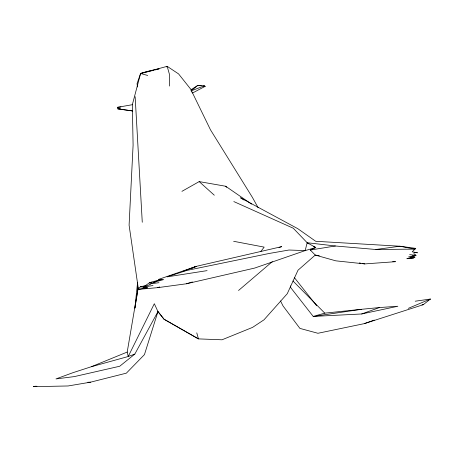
<?xml version="1.0" encoding="UTF-8"?>
<svg xmlns="http://www.w3.org/2000/svg" width="453" height="453" viewBox="0 0 453 453"><rect width="100%" height="100%" fill="white"/><g stroke="black" fill="none" stroke-linecap="round" stroke-linejoin="round"><path stroke-width="0.68" d="M137.355 287.949L137.474 285.832M137.593 283.714L137.672 282.298M134.898 308L137.604 282.276M134.994 308.051L135.209 306.692M135.419 305.333L135.634 303.974M135.843 302.615L138.182 287.678L129.094 225.186L133.097 145.147L132.338 104.711L140.594 73.499L146.262 71.687L158.476 68.924M134.818 354.099L128.227 356.511L154.32 303.72L157.955 311.607L134.818 354.099L119.722 366.245L74.315 376.602L55.957 378.923L72.933 372.694L91.364 366.715L128.227 356.511L127.208 352.06L138.182 287.678M233.822 201.574L293.278 228.233L307.162 242.729L305.18 250.594L254.688 268.068L186.359 283.793L157.689 287.655L137.905 289.41L140.441 286.777L145.894 285.543M260.883 251.375L264.178 247.123L233.646 241.296M244.071 200.056L240.532 197.78L297.757 228.652L315.701 241.285L399.897 246.228L415.729 248.38L412.213 251.806L417.485 252.78L414.014 252.366M238.533 290.492L272.349 261.613M308.697 243.861L307.162 242.729L335.396 245.99L375.865 249.495L414.829 249.116L415.729 248.38M280.52 300.934L283.034 305.945L299.903 328.397L317.932 333.278L364.359 323.618L423.3 304.682L430.35 299.059L415.225 301.205M166.359 66.936L167.18 66.331L178.578 73.907L191.109 89.677L191.132 90.889L192.565 93.001L210.492 129.835L252.361 197.315L258.153 207.763M160.543 279.626L149.677 282.598L143.335 287.117L147.451 287.814L137.905 289.41M181.93 191.347L199.173 181.602L225.645 186.24L251.557 204.105M392.706 261.602L395.514 261.692L364.778 263.906L335.82 260.837L315.254 255.067L310.305 250.016L315.792 247.519L307.162 242.729M192.474 268.029L196.342 266.341L281.692 246.642L279.003 247.508M428.476 299.863L430.35 299.059L408.283 308.363M91.364 366.715L127.208 352.06M191.109 268.459L196.342 266.341L158.25 279.512L163.646 279.597L153.346 282.429L161.942 279.212M204.326 85.821L191.132 90.889L197.825 85.379L204.326 85.821L205.152 86.342L192.565 93.001L192.078 91.891M150.447 284.382L143.335 287.117L153.006 285.509M182.451 271.54L196.342 266.341M361.664 313.974L379.416 307.553L397.881 306.251L361.664 313.974L313.216 316.421L290.905 287.876L290.367 285.905M157.689 287.655L159.683 286.936M364.359 323.618L374.297 320.09M156.166 281.681L149.637 283.912L158.975 282.689M186.359 283.793L192.446 281.953M361.46 309.303L324.767 313.142L313.216 316.421L361.46 309.303L379.416 307.553M319.382 255.803L315.254 255.067L298.012 270.209L287.27 293.703L263.991 319.824L252.559 327.389L222.015 339.795L198.448 338.889L164.02 319.218L157.955 311.607L144.462 354.597L126.364 373.159L90.555 382.173L68.092 385.967L33.477 386.669L35.481 386.16M153.612 70.283L140.594 73.499L137.066 83.59L137.452 86.97M154.983 69.943L159.094 68.93M192.446 89.36L191.109 89.677L197.825 85.379L201.155 85.815M203.81 86.659L205.152 86.342L203.816 86.166M413.844 253.572L416.024 255.316L408.493 256.959L414.948 257.089L412.462 255.854M414.948 257.089L406.868 258.731L413.589 258.04L410.09 257.899M149.677 282.598L151.738 282.23M132.338 104.711L117.469 107.316L117.871 108.89L132.633 110.951L117.871 108.89M310.305 250.016L335.396 245.99M207.089 270.634L167.021 276.879L186.868 270.424L269.144 253.476L288.946 250.022L305.18 250.594L315.792 247.519L313.266 246.443M375.865 249.495L399.897 246.228L414.829 249.116M33.477 386.669L36.925 386.216M421.975 304.818L423.3 304.682M120.906 106.993L117.469 107.316L121.642 109.513M87.825 382.27L90.555 382.173M409.642 254.643L416.024 255.316M140.441 286.777L147.451 287.814M359.274 262.927L360.65 263.17M362.026 263.42L364.778 263.906M147.695 75.458L140.594 73.499L167.18 66.331L169.365 74.066L169.518 86.059M199.173 181.602L214.297 195.209M292.949 280.951L324.767 313.142M225.645 186.24L226.619 187.259M294.405 277.644L316.647 305.735M157.916 311.466L164.02 319.218L198.448 338.889L196.766 332.87M135.153 96.676L142.27 222.264"/></g></svg>
